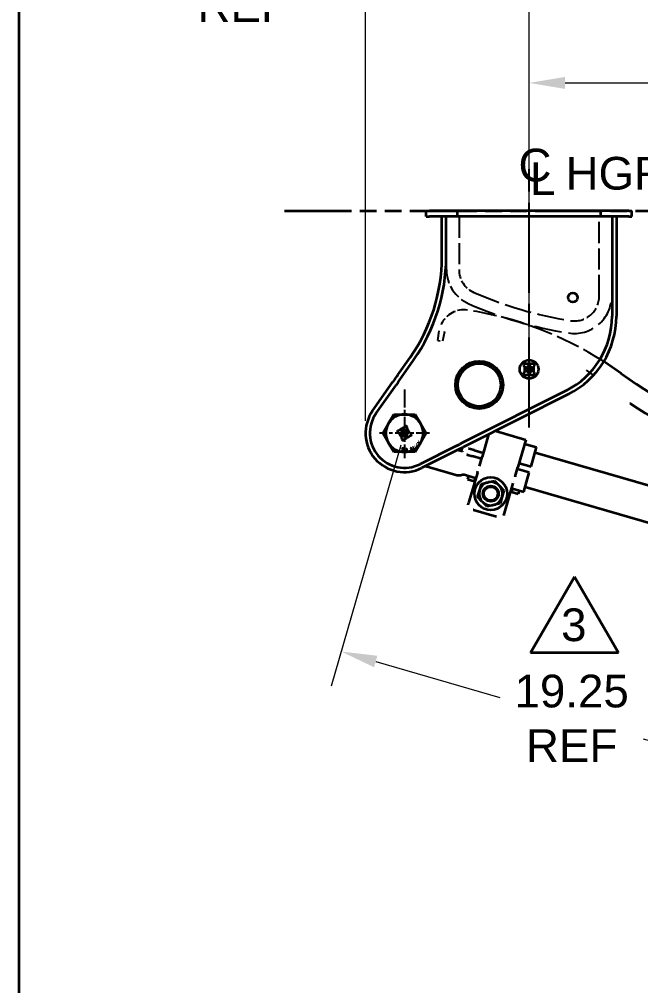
# Model space of a CAD drawing. Header units: inches. Extents: x 0 to 267, y 0 to 172.
# Drawn here: x 7.63 to 32.56, y 112.31 to 151.08 of the extents above; entities that cross this region are included whole.
import ezdxf
from ezdxf.enums import TextEntityAlignment as Align

# ---------------------------------------------------------------- set-up
doc = ezdxf.new("R2010")
doc.units = ezdxf.units.IN
doc.header["$LTSCALE"] = 8
doc.header["$MEASUREMENT"] = 0
for name, pattern in [('CHAIN', [0.7087, 0.4724, -0.0591, 0.1181, -0.0591]), ('DASHED', [0.2067, 0.1654, -0.0413]), ('DOUBLE_DASH_CHAIN', [1.2403, 0.6614, -0.0827, 0.1654, -0.0827, 0.1654, -0.0827])]:
    doc.linetypes.add(name, pattern=pattern)
for name, color, linetype, lineweight in [('Center Mark(Hutchens)', 7, 'Continuous', 25), ('Centerline(Hutchens)', 7, 'Continuous', 25), ('Dimensions(Hutchens)', 7, 'Continuous', 25), ('Hidden Edges(Hutchens)', 7, 'DASHED', 25), ('Phantom Lines(Hutchens)', 7, 'DOUBLE_DASH_CHAIN', 70), ('Sketch Geometry(Hutchens)', 7, 'Continuous', 35), ('Symbols(Hutchens)', 7, 'Continuous', 25), ('Visible Edges(Hutchens)', 7, 'Continuous', 35)]:
    doc.layers.add(name, color=color, linetype=linetype, lineweight=lineweight)
doc.styles.add('Hutchens .164', font='ARIAL.TTF')
doc.styles.add('Hutchens .180', font='ARIAL.TTF')
doc.dimstyles.new('HUTCHENS STD DIM X.XX', dxfattribs={"dimscale": 8, "dimtxt": 0.164, "dimasz": 0.18, "dimexe": 0.18, "dimexo": 0.0625, "dimgap": 0.09, "dimtad": 0, "dimtih": 1, "dimtoh": 1, "dimrnd": 1e-08, "dimzin": 4, "dimdsep": 46, "dimtxsty": 'Hutchens .164', "dimcen": 0.09, "dimclrd": 211, "dimclre": 211, "dimclrt": 7, "dimadec": 0, "dimazin": 1, "dimtfac": 0.762195, "dimtofl": 0, "dimtmove": 0, "dimatfit": 3, "dimfxl": 0, "dimtolj": 1, "dimtzin": 0, "dimlwd": 9, "dimlwe": 9, "dimarcsym": 0})

# ---------------------------------------------------------------- blocks, each defined once
blk = doc.blocks.new('Borders D-SIZE')
at = {"layer": 'Sketch Geometry(Hutchens)'}
blk.add_line((0.9537, 0.5117), (0.9537, 21.4797), dxfattribs=at)
at = {"layer": 'Symbols(Hutchens)', "color": 7}
for tag, height, style, p in [('PART_NO', 0.164, 'Hutchens .164', (33.0853, 2.8866)), ('Sheet_number', 0.164, 'Hutchens .164', (33.1339, 1.1147)), ('REV', 0.18, 'Hutchens .180', (33.0853, 1.5662)), ('SHTS_(TOTAL)', 0.164, 'Hutchens .164', (33.1339, 0.6452))]:
    blk.add_attdef(tag, text='', height=height, rotation=270, dxfattribs=dict(at, style=style)).set_placement(p, align=Align.MIDDLE_CENTER)
blk = doc.blocks.new('*D32')
at = {"layer": 'Defpoints', "color": 0, "linetype": 'Continuous'}
for p in [(23.081, 134.477), (41.57, 129.12), (39.032, 120.361)]:
    blk.add_point(p, dxfattribs=at)
at = {"layer": 'Dimensions(Hutchens)', "color": 211, "linetype": 'Continuous', "lineweight": 9}
for p, q in [((22.941, 133.997), (20.142, 124.334)), ((41.431, 128.64), (38.632, 118.978)), ((21.926, 125.317), (26.911, 123.873)), ((37.649, 120.761), (32.664, 122.206))]:
    blk.add_line(p, q, dxfattribs=at)
at = {"layer": 'Dimensions(Hutchens)', "color": 211, "linetype": 'Continuous'}
for points in [[(21.993, 125.547), (21.859, 125.086), (20.543, 125.718)], [(37.716, 120.992), (37.582, 120.531), (39.032, 120.361)]]:
    blk.add_solid(points, dxfattribs=at)
at = {"layer": 'Dimensions(Hutchens)', "color": 7, "linetype": 'Continuous', "lineweight": 9, "insert": (29.788, 123.039), "char_height": 1.312, "attachment_point": 5, "style": 'Hutchens .164'}
blk.add_mtext('\\A1;19.25\\PREF', dxfattribs=at)
blk = doc.blocks.new('*D33')
at = {"layer": 'Defpoints', "color": 0, "linetype": 'Continuous'}
for p in [(21.518, 152.717), (28.081, 134.704), (21.518, 134.477)]:
    blk.add_point(p, dxfattribs=at)
at = {"layer": 'Dimensions(Hutchens)', "color": 211, "linetype": 'Continuous', "lineweight": 9}
for p, q in [((21.518, 134.977), (21.518, 154.157)), ((28.081, 135.204), (28.081, 154.157)), ((21.518, 152.717), (19.047, 152.717)), ((26.641, 152.717), (22.958, 152.717))]:
    blk.add_line(p, q, dxfattribs=at)
at = {"layer": 'Dimensions(Hutchens)', "color": 211, "linetype": 'Continuous'}
for points in [[(22.958, 152.957), (22.958, 152.477), (21.518, 152.717)], [(26.641, 152.957), (26.641, 152.477), (28.081, 152.717)]]:
    blk.add_solid(points, dxfattribs=at)
at = {"layer": 'Dimensions(Hutchens)', "color": 7, "linetype": 'Continuous', "lineweight": 9, "insert": (16.608, 152.717), "char_height": 1.312, "attachment_point": 5, "style": 'Hutchens .164'}
blk.add_mtext('\\A1;6.56\\PREF', dxfattribs=at)
blk = doc.blocks.new('CL HGR')
at = {"layer": 'Symbols(Hutchens)', "color": 7, "char_height": 0.164, "attachment_point": 5, "style": 'Hutchens .164'}
for s, insert in [('C', (0.0294, -0.0028)), ('L', (0.068, -0.0698)), ('HGR', (0.4373, -0.044))]:
    blk.add_mtext(s, dxfattribs=dict(at, insert=insert))
blk = doc.blocks.new('*D34')
at = {"layer": 'Defpoints', "color": 0, "linetype": 'Continuous'}
for p in [(28.081, 157.406), (28.081, 145.246), (83.081, 144.938)]:
    blk.add_point(p, dxfattribs=at)
at = {"layer": 'Dimensions(Hutchens)', "color": 211, "linetype": 'Continuous', "lineweight": 9}
for p, q in [((28.081, 145.746), (28.081, 158.846)), ((83.081, 145.438), (83.081, 158.846)), ((29.521, 157.406), (53.387, 157.406)), ((81.641, 157.406), (57.774, 157.406))]:
    blk.add_line(p, q, dxfattribs=at)
at = {"layer": 'Dimensions(Hutchens)', "color": 211, "linetype": 'Continuous'}
for points in [[(29.521, 157.646), (29.521, 157.166), (28.081, 157.406)], [(81.641, 157.646), (81.641, 157.166), (83.081, 157.406)]]:
    blk.add_solid(points, dxfattribs=at)
at = {"layer": 'Dimensions(Hutchens)', "color": 7, "linetype": 'Continuous', "lineweight": 9, "insert": (55.581, 157.406), "char_height": 1.312, "attachment_point": 5, "style": 'Hutchens .164'}
blk.add_mtext('\\A1; "A"', dxfattribs=at)
blk = doc.blocks.new('*D35')
at = {"layer": 'Defpoints', "color": 0, "linetype": 'Continuous'}
for p in [(46.953, 148.528), (28.081, 145.246), (46.953, 127.498)]:
    blk.add_point(p, dxfattribs=at)
at = {"layer": 'Dimensions(Hutchens)', "color": 211, "linetype": 'Continuous', "lineweight": 9}
for p, q in [((28.081, 145.746), (28.081, 149.968)), ((46.953, 127.998), (46.953, 149.968)), ((29.521, 148.528), (34.647, 148.528)), ((45.513, 148.528), (40.386, 148.528))]:
    blk.add_line(p, q, dxfattribs=at)
at = {"layer": 'Dimensions(Hutchens)', "color": 211, "linetype": 'Continuous'}
for points in [[(29.521, 148.768), (29.521, 148.288), (28.081, 148.528)], [(45.513, 148.768), (45.513, 148.288), (46.953, 148.528)]]:
    blk.add_solid(points, dxfattribs=at)
at = {"layer": 'Dimensions(Hutchens)', "color": 7, "linetype": 'Continuous', "lineweight": 9, "insert": (37.517, 148.528), "char_height": 1.312, "attachment_point": 5, "style": 'Hutchens .164'}
blk.add_mtext('\\A1;19.00\\PREF', dxfattribs=at)
blk = doc.blocks.new('*D38')
at = {"layer": 'Defpoints', "color": 0, "linetype": 'Continuous'}
for p in [(21.518, 161.53), (144.518, 137.21), (21.518, 134.477)]:
    blk.add_point(p, dxfattribs=at)
at = {"layer": 'Dimensions(Hutchens)', "color": 211, "linetype": 'Continuous', "lineweight": 9}
for p, q in [((21.518, 134.977), (21.518, 162.97)), ((144.518, 137.71), (144.518, 162.97)), ((22.958, 161.53), (72.734, 161.53)), ((143.078, 161.53), (93.302, 161.53))]:
    blk.add_line(p, q, dxfattribs=at)
at = {"layer": 'Dimensions(Hutchens)', "color": 211, "linetype": 'Continuous'}
for points in [[(22.958, 161.77), (22.958, 161.29), (21.518, 161.53)], [(143.078, 161.77), (143.078, 161.29), (144.518, 161.53)]]:
    blk.add_solid(points, dxfattribs=at)
at = {"layer": 'Dimensions(Hutchens)', "color": 7, "linetype": 'Continuous', "lineweight": 9, "insert": (83.018, 161.53), "char_height": 1.312, "attachment_point": 5, "style": 'Hutchens .164'}
blk.add_mtext('\\A1; "D" REC CLEARANCE', dxfattribs=at)
blk = doc.blocks.new('FLAG')
at = {"layer": 'Sketch Geometry(Hutchens)'}
for p, q in [((-0.22, -0.1905), (0, 0.1905)), ((0, 0.1905), (0.22, -0.1905)), ((0.22, -0.1905), (-0.22, -0.1905))]:
    blk.add_line(p, q, dxfattribs=at)
at = {"layer": 'Symbols(Hutchens)', "color": 7, "style": 'Hutchens .164'}
blk.add_attdef('NO:', text='', height=0.164, dxfattribs=at).set_placement((-0.0034, -0.0497), align=Align.MIDDLE_CENTER)

msp = doc.modelspace()

# ---------------------------------------------------------------- linework, layer by layer
at = {"layer": 'Center Mark(Hutchens)', "linetype": 'CHAIN', "ltscale": 0.190971}
msp.add_line((23.0806, 136.2289), (23.0806, 133.4773), dxfattribs=at)
at = {"layer": 'Center Mark(Hutchens)', "linetype": 'CHAIN', "ltscale": 0.138781}
msp.add_line((24.0806, 134.4773), (22.0806, 134.4773), dxfattribs=at)
at = {"layer": 'Centerline(Hutchens)', "linetype": 'CHAIN', "ltscale": 0.954115}
msp.add_line((28.0806, 134.704), (28.0806, 145.2462), dxfattribs=at)
at = {"layer": 'Hidden Edges(Hutchens)', "ltscale": 0.642537}
for p, q in [((24.7681, 141.0398), (24.7681, 143.1648)), ((25.2681, 143.1648), (25.2681, 141.0398)), ((30.8931, 139.9773), (30.8931, 143.1648)), ((31.3931, 143.1648), (31.3931, 139.9773))]:
    msp.add_line(p, q, dxfattribs=at)
at = {"layer": 'Hidden Edges(Hutchens)', "ltscale": 0.299877}
msp.add_line((24.4165, 138.2012), (24.4745, 138.5807), dxfattribs=at)
at = {"layer": 'Hidden Edges(Hutchens)', "ltscale": 0.298367}
msp.add_line((24.6861, 138.5443), (24.6043, 138.1724), dxfattribs=at)
at = {"layer": 'Hidden Edges(Hutchens)', "ltscale": 0.001489}
msp.add_line((24.6871, 138.5481), (24.6861, 138.5443), dxfattribs=at)
at = {"layer": 'Hidden Edges(Hutchens)', "ltscale": 0.045142}
msp.add_line((24.4165, 138.2012), (24.6043, 138.1724), dxfattribs=at)
at = {"layer": 'Hidden Edges(Hutchens)', "ltscale": 0.101732, "flags": 128}
msp.add_lwpolyline([(24.5562, 138.8484), (24.5509, 138.8369)], dxfattribs=at)
at = {"layer": 'Hidden Edges(Hutchens)', "ltscale": 0.089693, "flags": 128}
msp.add_lwpolyline([(24.6871, 138.5481), (24.6888, 138.5544)], dxfattribs=at)
at = {"layer": 'Hidden Edges(Hutchens)', "ltscale": 0.665582, "flags": 128}
msp.add_lwpolyline([(30.6647, 136.8042), (30.3766, 137.0111)], dxfattribs=at)
at = {"layer": 'Hidden Edges(Hutchens)', "ltscale": 0.413586}
msp.add_arc((26.2681, 141.0398), 1.5, 180, 246.36914, dxfattribs=at)
at = {"layer": 'Hidden Edges(Hutchens)', "ltscale": 0.275691}
msp.add_arc((26.2681, 141.0398), 1, 180, 246.36914, dxfattribs=at)
at = {"layer": 'Hidden Edges(Hutchens)', "ltscale": 0.814862}
msp.add_arc((32.2307, 154.6675), 15.875, 246.36914, 260.95878, dxfattribs=at)
at = {"layer": 'Hidden Edges(Hutchens)', "ltscale": 0.784015}
msp.add_arc((29.8931, 139.9773), 1.5, 260.95878, 0, dxfattribs=at)
at = {"layer": 'Hidden Edges(Hutchens)', "ltscale": 0.411456}
msp.add_arc((29.8931, 139.9773), 1, 260.95878, 0, dxfattribs=at)
at = {"layer": 'Hidden Edges(Hutchens)', "ltscale": 0.840527}
msp.add_arc((32.2307, 154.6675), 16.375, 246.36914, 260.95878, dxfattribs=at)
at = {"layer": 'Hidden Edges(Hutchens)', "ltscale": 0.306081}
msp.add_arc((25.4624, 138.4256), 1, 81.30042, 154.98301, dxfattribs=at)
at = {"layer": 'Hidden Edges(Hutchens)', "ltscale": 0.711154}
msp.add_arc((23.4915, 125.5455), 14.03, 57.28808, 81.30013, dxfattribs=at)
at = {"layer": 'Phantom Lines(Hutchens)', "lineweight": 35, "ltscale": 0.506977}
msp.add_line((18.2685, 143.3968), (149.0596, 143.3968), dxfattribs=at)
at = {"layer": 'Visible Edges(Hutchens)'}
for p, q in [((23.9556, 143.3968), (24.0806, 143.3968)), ((23.9556, 143.1648), (23.9556, 143.3968)), ((23.9556, 143.1648), (24.0806, 143.1648)), ((25.2056, 143.3968), (24.0806, 143.3968)), ((25.2056, 143.1648), (24.0806, 143.1648)), ((24.5806, 141.5398), (24.5806, 143.1648)), ((24.7536, 141.5398), (24.7536, 143.1648)), ((25.5806, 143.3968), (25.2056, 143.3968)), ((25.2056, 143.1648), (25.2056, 143.3968)), ((25.5806, 143.1648), (25.2056, 143.1648)), ((28.0494, 143.3968), (25.5806, 143.3968)), ((28.0494, 143.1648), (25.5806, 143.1648)), ((28.0806, 143.3656), (28.0494, 143.3968)), ((28.0494, 143.3968), (28.1119, 143.3968)), ((28.0494, 143.1648), (28.0806, 143.1961)), ((28.0494, 143.1648), (28.1119, 143.1648)), ((28.1119, 143.3968), (28.0806, 143.3656)), ((28.0806, 143.1961), (28.1119, 143.1648)), ((30.5806, 143.3968), (28.1119, 143.3968)), ((30.5806, 143.1648), (28.1119, 143.1648)), ((30.9556, 143.3968), (30.5806, 143.3968)), ((30.9556, 143.1648), (30.5806, 143.1648)), ((32.0806, 143.3968), (30.9556, 143.3968)), ((30.9556, 143.1648), (30.9556, 143.3968)), ((32.0806, 143.1648), (30.9556, 143.1648)), ((31.4076, 143.1648), (31.4076, 139.1648)), ((31.5806, 143.1648), (31.5806, 139.1648)), ((32.0806, 143.3968), (32.2056, 143.3968)), ((32.0806, 143.1648), (32.2056, 143.1648)), ((32.2056, 143.1648), (32.2056, 143.3968)), ((22.8172, 136.8179), (23.3051, 137.511)), ((22.9414, 136.6937), (23.4465, 137.4115)), ((28.0338, 137.2586), (27.8931, 137.2586)), ((28.2681, 137.2586), (28.1275, 137.2586)), ((27.8619, 137.2273), (27.8619, 137.1961)), ((27.8619, 136.8836), (27.8619, 136.8523)), ((27.8931, 137.1648), (27.8978, 137.1648)), ((27.8978, 136.9148), (27.8931, 136.9148)), ((27.8978, 137.1648), (27.8978, 136.9148)), ((28.0228, 137.1648), (28.0338, 137.1648)), ((28.0228, 137.1583), (28.0228, 137.1648)), ((28.0228, 136.9148), (28.0228, 136.9213)), ((28.0338, 136.9148), (28.0228, 136.9148)), ((28.065, 137.1961), (28.065, 137.2273)), ((28.065, 136.8523), (28.065, 136.8836)), ((28.0963, 137.2273), (28.0963, 137.1961)), ((28.0963, 136.8836), (28.0963, 136.8523)), ((28.1275, 137.1648), (28.1384, 137.1648)), ((28.1384, 136.9148), (28.1275, 136.9148)), ((28.1384, 137.1648), (28.1384, 137.1583)), ((28.1384, 136.9213), (28.1384, 136.9148)), ((28.2634, 136.9148), (28.2634, 137.1648)), ((28.2634, 137.1648), (28.2681, 137.1648)), ((28.2681, 136.9148), (28.2634, 136.9148)), ((28.2994, 137.1961), (28.2994, 137.2273)), ((28.2994, 136.8523), (28.2994, 136.8836)), ((21.8029, 135.3766), (22.6164, 136.5325)), ((22.6967, 136.6467), (22.6164, 136.5325)), ((22.6967, 136.6467), (22.7835, 136.77)), ((22.8209, 136.5225), (22.7406, 136.4084)), ((22.7835, 136.77), (22.8172, 136.8179)), ((22.8209, 136.5225), (22.9077, 136.6458)), ((22.9077, 136.6458), (22.9414, 136.6937)), ((27.8931, 136.8211), (28.0338, 136.8211)), ((28.1275, 136.8211), (28.2681, 136.8211)), ((21.9443, 135.277), (22.7406, 136.4084)), ((29.5771, 136.1934), (25.4967, 134.1384)), ((29.6549, 136.0389), (25.6255, 134.0095)), ((22.4311, 134.8523), (22.6476, 135.2273)), ((22.6476, 135.2273), (23.0806, 135.2273)), ((23.0806, 135.2273), (23.5136, 135.2273)), ((23.5136, 135.2273), (23.7301, 134.8523)), ((22.2146, 134.4773), (22.4311, 134.8523)), ((22.7974, 134.5303), (22.8127, 134.5039)), ((22.9307, 134.6433), (22.8089, 134.573)), ((22.9677, 134.5573), (22.9772, 134.5628)), ((22.9797, 134.5366), (22.9677, 134.5573)), ((22.9886, 134.6055), (22.9733, 134.6319)), ((23.0004, 134.6475), (23.0157, 134.6211)), ((23.1336, 134.7605), (23.0118, 134.6902)), ((23.0583, 134.6096), (23.0678, 134.6151)), ((23.0678, 134.6151), (23.0798, 134.5943)), ((23.176, 134.6776), (23.1801, 134.68)), ((23.3018, 134.4598), (23.176, 134.6776)), ((23.1916, 134.7226), (23.1763, 134.7491)), ((23.7301, 134.8523), (23.9467, 134.4773)), ((26.7339, 134.5677), (27.9501, 134.2154)), ((22.4311, 134.1023), (22.2146, 134.4773)), ((22.8554, 134.4925), (22.8595, 134.4948)), ((22.8595, 134.4948), (22.9852, 134.277)), ((22.9697, 134.232), (22.9849, 134.2056)), ((22.9852, 134.277), (22.9811, 134.2747)), ((23.0276, 134.1941), (23.1494, 134.2644)), ((23.0935, 134.3395), (23.0815, 134.3603)), ((23.1029, 134.345), (23.0935, 134.3395)), ((23.1608, 134.3071), (23.1456, 134.3335)), ((23.1727, 134.3492), (23.1879, 134.3227)), ((23.1815, 134.4181), (23.1935, 134.3973)), ((23.1935, 134.3973), (23.1841, 134.3918)), ((23.2306, 134.3113), (23.3524, 134.3816)), ((23.3059, 134.4622), (23.3018, 134.4598)), ((23.3638, 134.4243), (23.3486, 134.4507)), ((23.9467, 134.4773), (23.7301, 134.1023)), ((25.4967, 134.1384), (25.4425, 134.111)), ((26.4489, 134.4242), (26.191, 133.5339)), ((27.9501, 134.2154), (27.6317, 133.1165)), ((22.6476, 133.7273), (22.4311, 134.1023)), ((23.0468, 133.8566), (22.9706, 133.8566)), ((22.9706, 133.8566), (22.9706, 133.8425)), ((22.9706, 133.8425), (23.0326, 133.8425)), ((23.0326, 133.8425), (22.9777, 133.7366)), ((22.9949, 133.7366), (23.0468, 133.8387)), ((23.0468, 133.8387), (23.0468, 133.8566)), ((23.1383, 133.8348), (23.1402, 133.824)), ((23.1402, 133.824), (23.1617, 133.8277)), ((23.1757, 133.7485), (23.1542, 133.7448)), ((23.1721, 133.8577), (23.1598, 133.8556)), ((23.1617, 133.8277), (23.1757, 133.7485)), ((23.1909, 133.7512), (23.1721, 133.8577)), ((23.2119, 133.7549), (23.1909, 133.7512)), ((23.214, 133.7429), (23.2119, 133.7549)), ((23.331, 133.7901), (23.3303, 133.7898)), ((23.3303, 133.7898), (23.3368, 133.7758)), ((23.4446, 133.9065), (23.4052, 133.8838)), ((23.4052, 133.8838), (23.4125, 133.8712)), ((23.4125, 133.8712), (23.4519, 133.8939)), ((23.4519, 133.8939), (23.4446, 133.9065)), ((23.7301, 134.1023), (23.5136, 133.7273)), ((23.5752, 134.0897), (23.5883, 134.0787)), ((23.5883, 134.0787), (23.5889, 134.0794)), ((23.6489, 134.0246), (23.6619, 134.0136)), ((23.6988, 134.0793), (23.661, 134.0341)), ((23.6619, 134.0136), (23.7095, 134.0703)), ((23.7095, 134.0703), (23.6988, 134.0793)), ((25.1734, 133.9755), (23.7056, 133.2363)), ((25.3022, 133.8467), (23.7834, 133.0818)), ((25.1734, 133.9755), (25.3027, 134.0407)), ((25.4045, 133.739), (25.2038, 133.7971)), ((25.2315, 133.7891), (25.2389, 133.8148)), ((25.3022, 133.8467), (25.4316, 133.9118)), ((25.4425, 134.111), (25.3027, 134.0407)), ((25.3863, 133.8744), (25.3515, 133.7543)), ((25.3678, 133.8797), (25.4392, 133.859)), ((25.5713, 133.9822), (25.4316, 133.9118)), ((25.6255, 134.0095), (25.5713, 133.9822)), ((25.6596, 133.8602), (25.6513, 133.8627)), ((25.6597, 133.8602), (25.6777, 133.855)), ((25.8807, 133.7962), (25.6777, 133.855)), ((25.8807, 133.7962), (26.237, 133.693)), ((27.9019, 134.0492), (28.3822, 133.9101)), ((28.158, 133.1364), (28.3822, 133.9101)), ((23.0806, 133.7273), (22.6476, 133.7273)), ((22.9777, 133.7366), (22.9949, 133.7366)), ((23.5136, 133.7273), (23.0806, 133.7273)), ((23.1542, 133.7448), (23.1563, 133.7327)), ((23.1563, 133.7327), (23.214, 133.7429)), ((25.5818, 133.6225), (25.5901, 133.6201)), ((25.6081, 133.6149), (25.5901, 133.6201)), ((25.6081, 133.6149), (25.8111, 133.5561)), ((26.1675, 133.4528), (25.8111, 133.5561)), ((26.1889, 133.5267), (26.0808, 133.1538)), ((26.191, 133.5339), (26.1889, 133.5267)), ((28.3236, 133.7079), (36.728, 131.273)), ((23.9302, 133.1557), (24.0841, 133.1111)), ((24.0841, 133.1111), (25.1344, 132.8068)), ((27.5216, 132.7364), (27.6296, 133.1093)), ((28.0885, 132.8963), (27.6082, 133.0354)), ((27.6317, 133.1165), (27.6296, 133.1093)), ((27.6778, 133.2755), (28.158, 133.1364)), ((25.3709, 132.7962), (25.3504, 132.793)), ((25.587, 132.7824), (25.6434, 132.766)), ((25.6434, 132.766), (25.6058, 132.6364)), ((25.6058, 132.6364), (25.876, 132.5581)), ((25.6434, 132.766), (25.9135, 132.6878)), ((26.0047, 132.8911), (25.6553, 131.6852)), ((25.9135, 132.6878), (25.876, 132.5581)), ((25.9433, 132.6792), (25.9135, 132.6878)), ((27.8643, 132.1226), (28.0885, 132.8963)), ((25.876, 132.5581), (25.9057, 132.5495)), ((26.0856, 132.1604), (26.0976, 132.202)), ((26.0976, 132.202), (26.167, 132.4413)), ((26.167, 132.4413), (26.4088, 132.5009)), ((26.4088, 132.5009), (26.4509, 132.5113)), ((26.4509, 132.5113), (26.6928, 132.5709)), ((26.6928, 132.5709), (26.8653, 132.3912)), ((26.8653, 132.3912), (26.8954, 132.36)), ((26.8954, 132.36), (27.0679, 132.1803)), ((27.0961, 131.2678), (27.4455, 132.4737)), ((27.4143, 132.253), (27.3768, 132.1233)), ((27.3841, 132.2617), (27.3843, 132.2617)), ((27.4143, 132.253), (27.3843, 132.2617)), ((27.4143, 132.253), (27.6845, 132.1747)), ((27.9229, 132.3248), (36.3273, 129.8899)), ((26.0163, 131.9211), (26.0856, 132.1604)), ((26.1888, 131.7415), (26.0163, 131.9211)), ((26.9865, 131.8994), (26.9172, 131.6601)), ((26.9986, 131.941), (26.9865, 131.8994)), ((27.0679, 132.1803), (26.9986, 131.941)), ((27.3465, 132.1321), (27.3467, 132.132)), ((27.3467, 132.132), (27.3768, 132.1233)), ((27.3768, 132.1233), (27.6469, 132.045)), ((27.6845, 132.1747), (27.6469, 132.045)), ((27.6845, 132.1747), (27.8643, 132.1226)), ((25.6313, 131.6023), (25.6553, 131.6852)), ((26.2188, 131.7102), (26.1888, 131.7415)), ((26.3914, 131.5305), (26.2188, 131.7102)), ((26.6333, 131.5901), (26.3914, 131.5305)), ((26.6753, 131.6005), (26.6333, 131.5901)), ((26.9172, 131.6601), (26.6753, 131.6005)), ((25.8497, 131.3976), (26.7781, 131.1286)), ((27.0721, 131.1849), (27.0961, 131.2678))]:
    msp.add_line(p, q, dxfattribs=at)
at = {"layer": 'Visible Edges(Hutchens)', "flags": 128}
for points in [[(32.1333, 135.6635), (32.1211, 135.673)], [(23.1598, 133.8556), (23.1599, 133.8543)], [(23.2903, 133.8775), (23.29, 133.8766)], [(23.2929, 133.8454), (23.2934, 133.8443)], [(23.3074, 133.853), (23.3067, 133.8545)], [(23.3099, 133.8991), (23.3091, 133.8987)], [(23.3154, 133.8871), (23.3159, 133.8874)], [(23.3176, 133.8232), (23.3185, 133.823)], [(23.3236, 133.8375), (23.3229, 133.8377)], [(23.3319, 133.8873), (23.3334, 133.8866)], [(23.3368, 133.7758), (23.3372, 133.7759)], [(23.3386, 133.9006), (23.3377, 133.9009)], [(23.3392, 133.8401), (23.3387, 133.8399)], [(23.3416, 133.8265), (23.3424, 133.8269)], [(23.3459, 133.7936), (23.3454, 133.7933)], [(23.3498, 133.7801), (23.3515, 133.7809)], [(23.353, 133.8622), (23.3531, 133.8619)], [(23.3559, 133.8552), (23.3555, 133.8546)], [(23.3607, 133.8447), (23.3615, 133.8423)], [(23.3692, 133.8658), (23.3683, 133.8677)], [(23.3785, 133.8146), (23.3789, 133.8175)], [(23.4881, 134.0058), (23.486, 134.0038)], [(23.4911, 133.9744), (23.4908, 133.9753)], [(23.4967, 133.9956), (23.4974, 133.9962)], [(23.4989, 133.9332), (23.5012, 133.9306)], [(23.5114, 133.9437), (23.5105, 133.9448)], [(23.5181, 133.9974), (23.5189, 133.997)], [(23.5378, 133.9186), (23.5361, 133.9197)], [(23.5451, 133.9721), (23.546, 133.971)], [(23.5576, 133.9826), (23.5553, 133.9853)], [(23.5599, 133.9203), (23.5591, 133.9197)], [(23.5653, 133.9414), (23.5655, 133.9405)], [(23.5684, 133.9101), (23.5705, 133.9121)], [(23.5894, 134.1179), (23.5888, 134.1171)], [(23.5889, 134.0794), (23.5889, 134.0797)], [(23.5913, 134.0926), (23.5915, 134.0931)], [(23.5993, 134.108), (23.5997, 134.1085)], [(23.6125, 134.1162), (23.613, 134.1162)], [(23.6279, 134.111), (23.6295, 134.1095)], [(23.6377, 134.1241), (23.636, 134.1254)], [(23.6454, 134.0653), (23.6456, 134.0637)], [(23.6521, 134.1039), (23.6518, 134.1046)], [(23.6575, 134.0784), (23.6574, 134.0793)], [(23.661, 134.0341), (23.6609, 134.0354)], [(25.6513, 133.8627), (25.6431, 133.8649)], [(25.4045, 133.739), (25.4105, 133.7319)], [(26.0047, 132.8911), (26.0237, 132.9567)], [(27.5216, 132.7364), (27.5193, 132.7284)], [(25.8497, 131.3976), (25.833, 131.4027)], [(27.0721, 131.1849), (27.0687, 131.1751)]]:
    msp.add_lwpolyline(points, dxfattribs=at)
at = {"layer": 'Visible Edges(Hutchens)'}
for centre, radius in [((29.8306, 139.9148), 0.1875), ((26.0806, 136.4148), 0.9575), ((26.0806, 136.4148), 0.95), ((26.0806, 136.4148), 0.861), ((28.0806, 137.0398), 0.375), ((28.0806, 137.0398), 0.0781), ((23.0806, 134.4773), 0.0781), ((26.5421, 132.0507), 0.6563), ((26.5421, 132.0507), 0.3126), ((26.5421, 132.0507), 0.3125), ((26.5421, 132.0507), 0.28)]:
    msp.add_circle(centre, radius, dxfattribs=at)
for centre, radius, start, end in [((17.5806, 141.5398), 7, 324.86268, 0), ((17.5806, 141.5398), 7.173, 324.86268, 0), ((28.0806, 139.1648), 3.327, 296.73123, 0), ((28.0806, 139.1648), 3.5, 296.73123, 0), ((27.8931, 137.2273), 0.0313, 90, 180), ((28.0338, 137.2273), 0.0313, 0, 90), ((28.1275, 137.2273), 0.0313, 90, 180), ((28.2681, 137.2273), 0.0313, 0, 90), ((23.4915, 125.5455), 14.03, 53.84362, 57.28808), ((27.8931, 137.1961), 0.0313, 180, 270), ((27.8931, 136.8836), 0.0312, 90, 180), ((27.8931, 136.8523), 0.0313, 180, 270), ((28.0806, 137.0398), 0.117, 126.92427, 233.07573), ((27.9916, 137.1583), 0.0313, 306.92427, 0), ((27.9916, 136.9213), 0.0313, 0, 53.07573), ((28.0338, 137.1961), 0.0313, 270, 0), ((28.0338, 136.8836), 0.0313, 0, 90), ((28.0338, 136.8523), 0.0313, 270, 0), ((28.1275, 137.1961), 0.0313, 180, 270), ((28.1275, 136.8836), 0.0312, 90, 180), ((28.1275, 136.8523), 0.0313, 180, 270), ((28.1697, 137.1583), 0.0313, 180, 233.07573), ((28.1697, 136.9213), 0.0313, 126.92427, 180), ((28.0806, 137.0398), 0.117, 306.92427, 53.07573), ((28.2681, 137.1961), 0.0312, 270, 0), ((28.2681, 136.8836), 0.0313, 0, 90), ((28.2681, 136.8523), 0.0313, 270, 0), ((42.84, 152.0241), 18.7646, 233.8436, 270.26325), ((23.0806, 134.4773), 1.5625, 144.86268, 296.73123), ((42.84, 152.0242), 19.5526, 236.79843, 270.26325), ((23.0806, 134.4773), 1.3895, 144.86268, 296.73123), ((23.0806, 134.4773), 0.75, 90, 150), ((23.0806, 134.4773), 0.75, 30, 90), ((23.0806, 134.4773), 0.75, 150, 210), ((22.8245, 134.5459), 0.0313, 120, 210), ((22.9463, 134.6163), 0.0313, 30, 120), ((23.0806, 134.4773), 0.117, 149.5768, 270.4232), ((22.9615, 134.5898), 0.0312, 300, 30), ((23.0275, 134.6631), 0.0313, 120, 210), ((23.0427, 134.6367), 0.0312, 210, 300), ((23.0806, 134.4773), 0.117, 329.5768, 90.4232), ((23.1493, 134.7334), 0.0313, 30, 120), ((23.1645, 134.707), 0.0313, 300, 30), ((23.0806, 134.4773), 0.75, 330, 30), ((22.8397, 134.5195), 0.0312, 210, 300), ((22.9967, 134.2476), 0.0312, 120, 210), ((23.012, 134.2212), 0.0312, 210, 300), ((23.1185, 134.3179), 0.0312, 30, 120), ((23.1338, 134.2915), 0.0313, 300, 30), ((23.1997, 134.3648), 0.0312, 120, 210), ((23.215, 134.3384), 0.0312, 210, 300), ((23.3215, 134.4351), 0.0312, 30, 120), ((23.3368, 134.4087), 0.0312, 300, 30), ((23.0806, 134.4773), 0.75, 210, 270), ((23.0806, 134.4773), 0.75, 270, 330), ((25.2735, 133.2871), 0.5, 253.84252, 278.85024), ((25.4478, 132.3021), 0.5, 73.84252, 98.85024), ((26.5421, 132.0507), 0.4695, 106.48702, 161.19802), ((26.5421, 132.0507), 0.4695, 46.48702, 101.19802), ((26.5421, 132.0507), 0.4695, 346.48702, 41.19802), ((26.5421, 132.0507), 0.4695, 166.48702, 221.19802), ((26.5421, 132.0507), 0.4695, 286.48702, 341.19802), ((26.5421, 132.0507), 0.4695, 226.48702, 281.19802)]:
    msp.add_arc(centre, radius, start, end, dxfattribs=at)

# ---------------------------------------------------------------- block references
at = {"xscale": 8, "yscale": 8, "zscale": 8}
for name, p in [('Borders D-SIZE', (0, 0)), ('CL HGR', (28.0806, 145.2462))]:
    msp.add_blockref(name, p, dxfattribs=at)
msp.add_blockref('FLAG', (29.9013, 127.1882), dxfattribs=at).add_auto_attribs({'NO:': '3'})

# ---------------------------------------------------------------- dimensions: what is measured, and where the dimension line sits
at = {"layer": 'Dimensions(Hutchens)', "color": 211, "linetype": 'Continuous', "lineweight": 9}
for base, p1, p2, text, override, picture, middle in [((21.5181, 161.53), (144.5181, 137.21), (21.5181, 134.4773), ' "D" REC CLEARANCE', {"dimtih": 0, "dimtoh": 0, "dimdec": 2, "dimtp": 0, "dimtm": 0, "dimtdec": 2, "dimatfit": 2}, '*D38', (83.0181, 161.53)), ((28.0806, 157.4062), (83.0806, 144.9379), (28.0806, 145.2462), ' "A"', {"dimtih": 0, "dimtoh": 0, "dimdec": 2, "dimtp": 0, "dimtm": 0, "dimtdec": 2, "dimatfit": 2}, '*D34', (55.5806, 157.4062)), ((46.9528, 148.5277), (28.0806, 145.2462), (46.9528, 127.4978), '<>\\PREF', {"dimtih": 0, "dimtoh": 0, "dimdec": 2, "dimlfac": 1.006775, "dimtp": 0, "dimtm": 0, "dimtdec": 2, "dimatfit": 2}, '*D35', (37.5167, 148.5277))]:
    dim = msp.add_linear_dim(base=base, p1=p1, p2=p2, text=text, dimstyle='HUTCHENS STD DIM X.XX', override=override, dxfattribs=at)
    dim.commit()
    dim.dimension.update_dxf_attribs({"geometry": picture, "text_midpoint": middle, "dimtype": 160})
for base, p1, p2, angle, override, picture, middle in [((21.5181, 152.7173), (28.0806, 134.704), (21.5181, 134.4773), 180, {"dimtih": 0, "dimtoh": 0, "dimdec": 2, "dimtp": 0, "dimtm": 0, "dimtdec": 2, "dimatfit": 2}, '*D33', (16.6079, 152.7173)), ((39.0324, 120.3607), (23.0806, 134.4773), (41.5703, 129.1204), 163.84252, {"dimdec": 2, "dimtp": 0, "dimtm": 0, "dimtdec": 2, "dimatfit": 2}, '*D32', (29.7875, 123.0391))]:
    dim = msp.add_linear_dim(base=base, p1=p1, p2=p2, angle=angle, text='<>\\PREF', dimstyle='HUTCHENS STD DIM X.XX', override=override, dxfattribs=at)
    dim.commit()
    dim.dimension.update_dxf_attribs({"geometry": picture, "text_midpoint": middle, "dimtype": 160})

doc.saveas('drawing.dxf')
